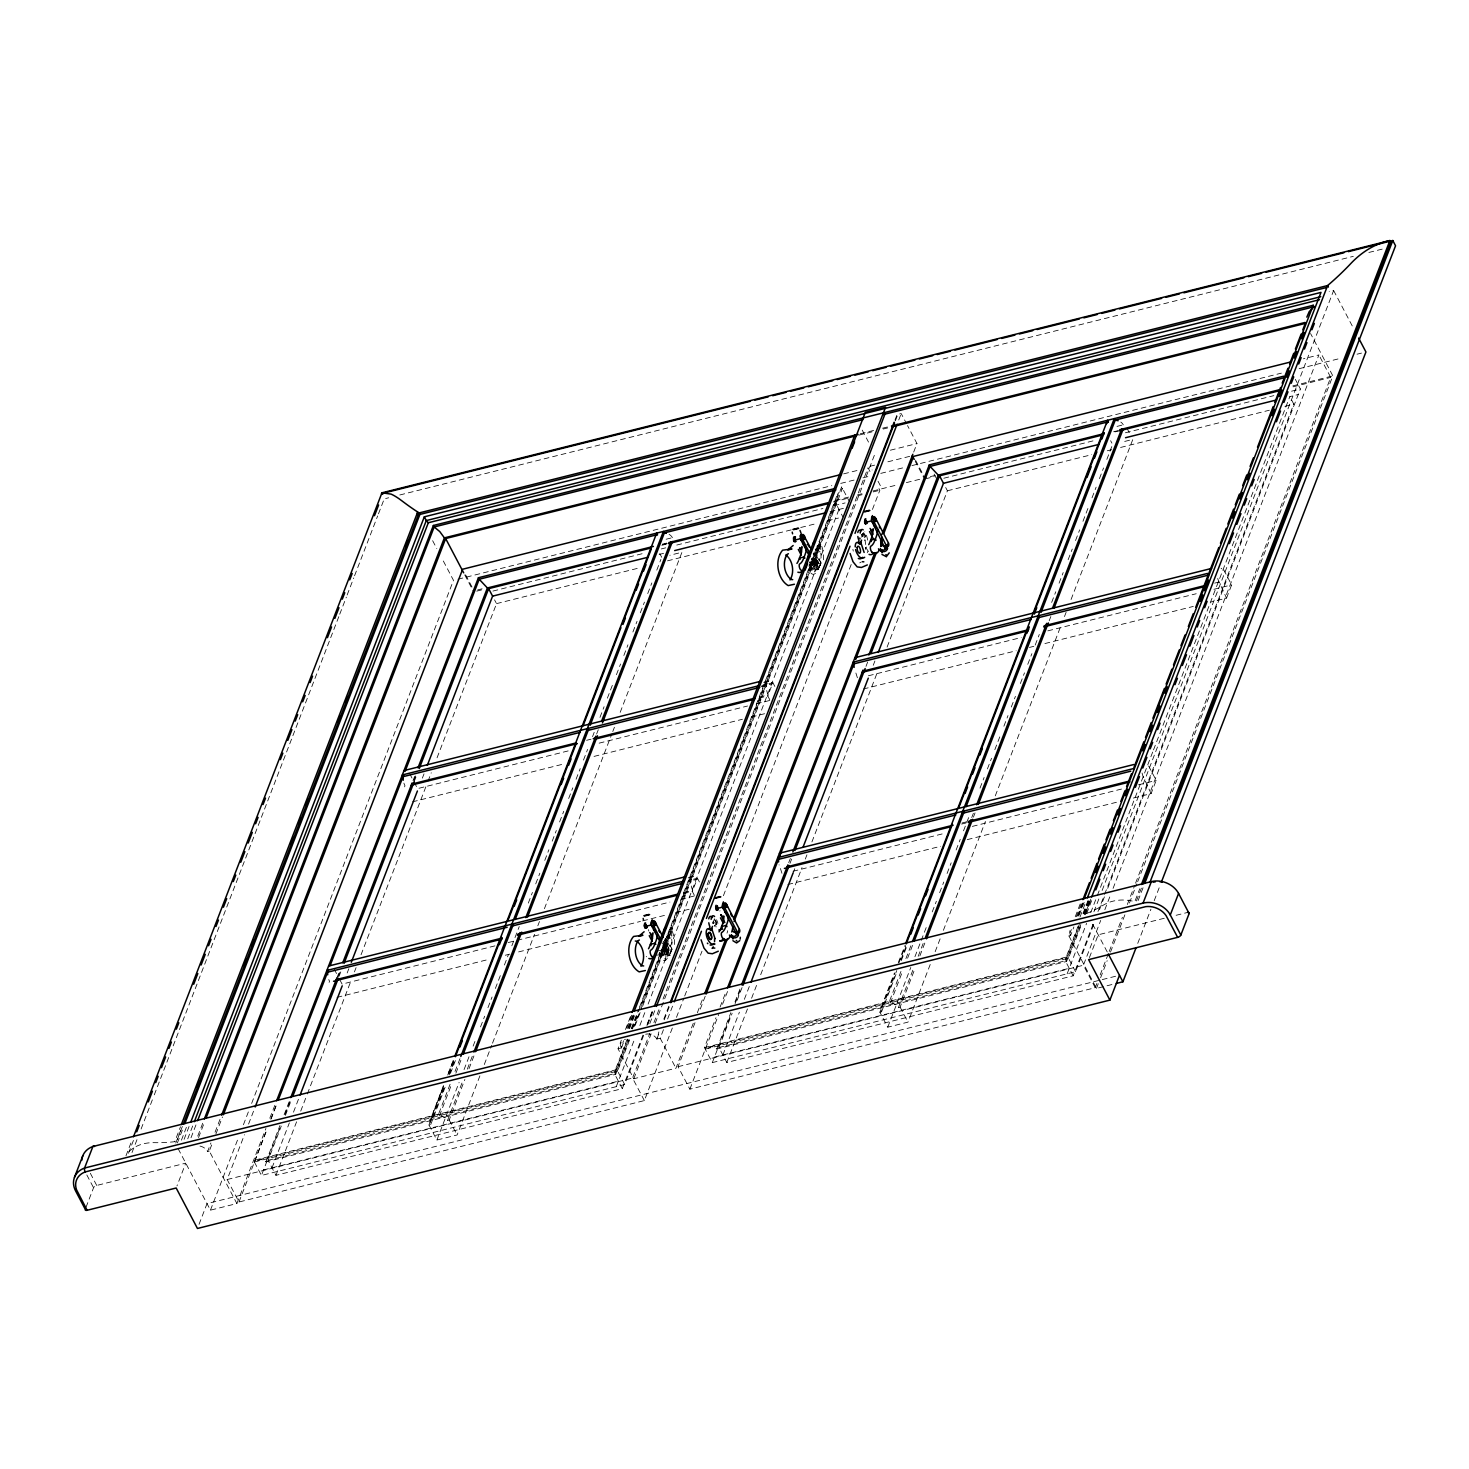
<?xml version="1.0" encoding="UTF-8"?>
<svg xmlns="http://www.w3.org/2000/svg" width="1469" height="1469" viewBox="0 0 1469 1469"><rect width="100%" height="100%" fill="white"/><g stroke="black" fill="none" stroke-linecap="round" stroke-linejoin="round"><path stroke-width="0.75" stroke-dasharray="5 3.75" d="M627.19 1039.134L614.942 1070.883L615.695 1074.335L265.944 1161.85L261.243 1159.408L254.357 1161.961L266.697 1129.936M1078.062 926.296L1065.815 958.045L1066.567 961.479L716.817 1049.013L712.116 1046.571L705.23 1049.123L1068.459 958.21L1081.111 925.433M759.344 697.077L768.214 694.855A7.639 3.158 75.9 0 1 766.432 685.784L765.551 684.04M648.545 929.62L648.765 931.034M867.261 552.785L867.573 551.499M642.614 1006.173L842.435 488.332L837.385 494.41L837.146 500.433L640.668 1009.589M86.01 1207.298L93.557 1187.742A2.865 1.322 -27.7 0 1 96.715 1185.446L185.755 1163.154L176.978 1185.924M125.967 1155.828L131.733 1140.862M128.482 1153.257L133.44 1140.421M132.026 1152.522L137.792 1137.575M141.097 1129.018L153.455 1096.976M154.282 1094.846L338.917 616.374M339.725 614.226L346.335 597.149M347.143 595L353.754 577.923M354.562 575.775L377.643 515.968M378.469 513.838L384.235 498.872L388.679 497.771M128.941 1151.604A38.782 30.427 21.1 0 1 154.08 1142.662A137.223 107.696 21.1 0 0 174.756 1141.688L180.522 1126.723M175.784 1143.029L181.55 1128.082M182.358 1126.484L176.592 1141.45L174.756 1141.688M177.382 1142.955L183.148 1127.99M181.44 1140.164L187.206 1125.217M184.102 1139.338L189.06 1126.503M187.738 1138.824L193.504 1123.84M191.007 1137.759L196.773 1122.812M197.764 1136.07L203.53 1121.122M198.535 1137.575L204.32 1122.628M199.986 1146.059A9.549 7.492 21.1 0 1 207.625 1151.494L210.912 1142.955M215.043 1132.25L220.809 1117.285M178.153 1148.703L210.453 1210.162L236.876 1203.552L209.296 1151.072L211.775 1144.682M215.888 1134.013L222.48 1116.936M199.049 1224.32L207.019 1203.644L1117.248 975.838M210.453 1210.162L238.474 1137.575M243.413 1124.758L248.353 1111.941M251.64 1103.403L453.48 580.328L442.022 558.532M672.343 1028.006L644.358 1100.575L238.988 1202.009L227.162 1179.534L244.46 1134.711M248.573 1124.042L254.339 1109.113M236.876 1203.552L265.926 1128.449M269.819 1118.166L275.805 1102.833M270.829 1119.268L276.594 1104.339M238.988 1202.009L266.991 1129.459M271.104 1118.79L276.87 1103.862M329.111 982.375L329.533 981.274A7.639 3.158 75.9 0 1 328.781 979.566M404.563 786.87L404.985 785.768A7.639 3.158 75.9 0 1 403.902 783.124M265.944 1161.85L279.991 1125.456M284.123 1114.751L289.907 1099.748M337.007 977.693L338.66 973.414M413.028 780.682L414.68 776.403M643.642 1035.388L624.674 1084.544L261.445 1175.457L280.928 1124.979M285.059 1114.273L290.844 1099.271M337.925 977.234L340.404 970.807M413.946 780.241L415.598 775.963M642.963 1035.112L622.305 1088.639L275.933 1175.329L268.056 1160.326L281.277 1126.08M285.408 1115.375L291.193 1100.373M339.119 976.187L340.771 971.909M414.295 781.343L415.947 777.064M272.004 1167.818L289.356 1122.867M293.488 1112.162L299.254 1097.178M347.18 972.974L348.832 968.695M422.374 778.129L424.027 773.851M275.933 1175.329L296.591 1121.802M300.723 1111.097L306.507 1096.094M307.333 1093.964L351.128 980.484M354.433 971.909L356.086 967.63M361.043 954.777L427.13 783.491M427.956 781.343L431.262 772.786M437.046 757.802L496.54 603.63L494.557 599.885M443.344 1085.977L431.813 1115.852L432.694 1117.542A7.639 5.986 21.1 0 0 430.692 1124.611L429.003 1125.034L436.881 1140.036L457.116 1134.968L480.161 1075.198M448.284 1073.16L453.223 1060.361M430.435 1119.874L443.62 1085.738M447.733 1075.051L453.499 1060.122M429.003 1125.034L444.648 1084.489M448.761 1073.802L454.527 1058.874M432.694 1117.542L445.052 1085.536M449.165 1074.849L454.931 1059.92M430.692 1124.611L445.511 1086.197M450.45 1073.38L455.39 1060.581M450.083 1084.287L438.552 1114.163L439.506 1115.852A7.639 5.986 21.1 0 1 447.549 1120.388L449.22 1119.984L464.883 1079.421M455.023 1071.47L459.962 1058.672M439.433 1115.852L451.791 1083.847M455.904 1073.178L461.67 1058.231M436.881 1140.036L459.118 1082.396M464.057 1069.597L468.997 1056.78M473.128 1046.112L475.589 1039.703M480.528 1026.904L484.66 1016.217M487.947 1007.679L492.06 997.01M495.365 988.472L501.131 973.543M504.418 965.004L508.531 954.317M511.836 945.779L519.236 926.572M528.307 903.104L532.421 892.418M535.726 883.879L539.839 873.21M544.779 860.412L548.892 849.725M552.197 841.186L556.31 830.518M559.597 821.979L563.729 811.31M568.668 798.512L572.781 787.825M576.068 779.286L580.2 768.618M583.487 760.079L587.6 749.41M592.558 736.612L594.192 732.333M599.958 717.386L604.071 706.718M607.376 698.179L613.142 683.25M616.429 674.712L620.561 664.025M623.848 655.486L627.961 644.818M632.9 632.019L637.032 621.332M640.319 612.793L644.432 602.125M647.737 593.586L651.85 582.918M656.79 570.119L660.903 559.432M447.549 1120.388L463.194 1079.844M467.307 1069.175L473.073 1054.228M596.616 734.041L598.269 729.781M468.997 1068.753L474.762 1053.806M484.293 1064.529L491.693 1045.322M492.519 1043.174L534.532 934.321M537.819 925.782L539.472 921.522M544.411 908.705L611.949 733.674M612.775 731.544L614.428 727.265M620.193 712.336L681.965 552.234L669.827 555.282M693.276 1023.287L675.942 1068.22L633.8 1078.76L618.045 1048.774L621.332 1040.217M625.463 1029.53L631.248 1014.546M626.675 1028.043L631.633 1015.208M627.575 1028.484L632.515 1015.648M618.045 1048.774L621.405 1047.93L623.499 1040.768M628.438 1027.933L634.222 1012.967M621.405 1047.93L623.884 1041.521M628.842 1028.686L634.608 1013.702M629.577 1028.594L635.361 1013.628M660.977 951.618A11.568 4.793 75.9 0 0 663.749 955.236L664.686 955.842A16.086 6.647 75.9 0 0 667.128 956.099A22.549 9.328 75.9 0 0 669.754 953.932L670.727 952.004L664.594 940.344L665.42 938.195M809.621 564.518A11.568 4.793 75.9 0 0 812.798 568.962L813.734 569.568A16.086 6.647 75.9 0 0 816.176 569.825A22.549 9.328 75.9 0 0 818.802 567.658L819.775 565.73L813.642 554.07L814.487 551.922M631.303 1028.447L638.721 1009.221M639.548 1007.091L837.385 494.41M622.305 1088.639L614.428 1073.637L627.649 1039.391M631.78 1028.686L637.564 1013.683M638.391 1011.553L835.035 501.957L842.912 516.941M624.674 1084.544L616.796 1069.561L628.328 1039.666M632.441 1028.998L638.207 1014.069M641.494 1005.53L841.645 486.827L849.523 501.829M663.088 941.574A7.547 3.122 75.9 0 1 663.768 942.492L666.302 941.868L667.954 937.553A7.547 3.122 75.9 0 1 667.036 934.761M615.695 1074.335L629.118 1039.538M634.057 1026.702L639.841 1011.737M254.357 1161.961L617.586 1071.066L630.219 1038.271M635.177 1025.435L641.788 1008.322M654.182 955.272L669.901 954.152L666.192 947.083L667.844 942.786L662.042 944.236M809.603 568.613L818.949 567.879L815.24 560.809L816.893 556.512L813.018 557.486M616.245 1086.656L634.902 1038.308M639.86 1025.472L644.818 1012.618M648.123 1004.061L838.964 509.449M694.304 895.209L692.34 891.463L697.444 878.223L688.594 880.445M769.756 699.703L767.791 695.957L772.896 682.718L761.823 685.49M669.901 954.152L671.553 949.855L667.844 942.786M818.949 567.879L820.602 563.582L816.893 556.512M647.094 1024.407L652.879 1009.405M646.966 1025.564L652.75 1010.599M647.774 1024.683L653.54 1009.717M649.794 1023.544L654.752 1010.709M644.358 1100.575L632.533 1078.081L649.831 1033.276M653.944 1022.589L659.71 1007.661M662.996 999.122L868.032 467.766L869.997 471.512M633.8 1078.76L651.134 1033.845M655.211 1023.269L874.826 454.105M663.474 1029.677L660.169 1038.234L656.808 1039.079L658.883 1031.917M663.841 1019.082L668.799 1006.247M894.97 420.079L897.449 413.67M656.808 1039.079L659.287 1032.67M664.227 1019.835L669.185 1006.999M895.374 420.832L897.834 414.423L901.213 413.579L906.465 423.568M667.605 1018.99L673.39 1004.006M898.734 419.987L901.213 413.579M676.474 1017.338L683.875 998.13M684.701 996L701.998 951.196M712.704 923.45L715.164 917.042M723.409 895.704L852.681 560.681M861.734 537.195L864.213 530.805M872.439 509.449L879.858 490.26L877.893 486.496M697.353 1012.729L703.174 997.616M913.663 452.121L916.968 443.565L907.511 425.569M1096.884 983.459L1095.231 987.719L689.861 1089.172L678.054 1066.696L695.333 1021.873M700.272 1009.074L705.212 996.276M1093.689 924.68L1075.547 971.707L712.318 1062.62L704.441 1047.617L715.972 1017.742M720.085 1007.073L725.851 992.126M689.861 1089.172L718.69 1014.491M722.528 1004.3L727.743 991.006M716.817 1049.013L730.864 1012.618M734.996 1001.913L740.78 986.911M788.706 862.707L790.359 858.429M712.318 1062.62L730.974 1014.271M735.106 1003.566L740.89 988.582M1093.009 924.405L1073.178 975.802L726.806 1062.473L718.929 1047.489L732.15 1013.224M737.107 1000.389L742.065 987.535M789.991 863.35L791.644 859.071M865.994 666.375L867.646 662.078M722.877 1054.981L739.403 1012.159M744.361 999.324L749.319 986.47M793.095 872.99L794.747 868.712M873.247 665.292L874.9 661.013M726.806 1062.473L747.464 1008.946M751.595 998.241L757.38 983.257M760.685 974.7L802.001 867.628M805.306 859.071L806.958 854.793M811.916 841.939L877.177 672.784M887.092 647.094L947.413 490.793L945.43 487.047M881.308 1007.036L894.492 972.882M898.33 962.452L905.198 945.136M930.226 964.49L907.989 1022.13L887.753 1027.18L879.876 1012.196L894.694 973.782M898.826 963.095L905.418 946.018M879.876 1012.196L881.565 1011.774A7.639 5.986 21.1 0 1 883.512 1004.741L896.751 970.55M900.864 959.881L906.63 944.934M881.565 1011.774L897.21 971.211M901.323 960.542L907.089 945.595M900.956 971.45L889.424 1001.325L890.306 1003.015A7.639 5.986 21.1 0 1 898.422 1007.55L900.111 1007.128L914.93 968.714M905.896 958.633L911.661 943.686M890.379 1003.015L902.664 971.009M907.603 958.192L913.369 943.245M887.753 1027.18L910.817 967.428M914.93 956.741L927.288 924.736M932.227 911.918L936.359 901.25M939.646 892.711L943.759 882.043M947.064 873.504L951.178 862.836M956.117 850.018L960.23 839.35M963.535 830.811L965.996 824.403M966.822 822.273L969.301 815.864M980.007 788.118L984.12 777.45M987.425 768.911L991.538 758.243M994.825 749.704L1000.591 734.757M1003.896 726.219L1008.009 715.55M1011.296 707.011L1015.428 696.343M1020.367 683.526L1024.481 672.857M1027.767 664.319L1031.899 653.65M1035.186 645.111L1039.299 634.443M1051.657 602.419L1055.77 591.75M1059.076 583.211L1063.189 572.543M1068.128 559.726L1072.26 549.057M1075.547 540.519L1079.66 529.85M1082.965 521.311L1088.731 506.364M1092.018 497.826L1096.131 487.157M1099.436 478.619L1103.55 467.95M1106.836 459.411L1112.602 444.464L1110.637 440.718M898.422 1007.55L914.067 967.006M918.18 956.319L923.946 941.39M971.725 817.59L973.378 813.312M919.869 955.897L925.635 940.968M973.414 817.168L975.049 812.89M1049.178 620.781L1050.831 616.521M935.165 951.692L940.105 938.875M943.392 930.336L985.405 821.483M995.284 795.867L1061.187 625.096M1064.474 616.558L1066.127 612.298M1071.066 599.499L1132.838 439.396L1122.72 441.93M1075.235 916.785L1081 901.837M1111.904 984.542L1096.48 988.398L1068.918 935.937L1071.378 929.546M1076.318 916.729L1082.084 901.801M1077.603 915.885L1083.369 900.938M1068.918 935.937L1070.607 935.514L1073.894 926.976M1078.026 916.27L1083.791 901.305M1079.201 915.242L1084.14 902.425M1079.972 917.06L1085.756 902.095M1083.002 913.479L1087.96 900.662M1073.178 975.802L1065.3 960.799L1079.348 924.405M1083.479 913.7L1088.437 900.846M1075.547 971.707L1067.669 956.723L1080.027 924.699M1084.14 914.03L1089.906 899.083M1084.416 914.397L1090.127 899.23M1066.567 961.479L1080.817 924.57M1084.948 913.865L1090.714 898.899M1090.861 899.12L1085.077 914.085A137.223 107.696 21.1 0 0 1103.494 905.051A38.782 30.427 21.1 0 1 1134.803 901.635L1139.76 888.8M1085.224 914.728L1091.008 899.762M1086.693 913.443L1091.651 900.626M1067.118 973.818L1086.601 923.34M1090.733 912.635L1096.517 897.632M1097.343 895.502L1152.688 752.036M1153.514 749.906L1289.837 396.612L1298.265 394.5M1217.728 578.419A7.639 3.158 75.9 0 0 1219.086 582.018L1226.542 598.103L1211.025 601.978M1093.909 911.79L1098.849 898.991M1102.136 890.453L1333.632 290.513L1329.188 291.633M1097.967 911.551L1103.752 896.567M1104.578 894.437L1293.785 404.104L1289.837 396.612M1099.473 909.715L1104.413 896.88M1107.718 888.341L1300.396 388.991L1295.327 379.351M1095.231 987.719L1083.406 965.243L1100.703 920.42M1104.817 909.752L1109.756 896.953M1113.061 888.414L1318.905 354.929L1303.407 358.803M1133.37 798.053L1151.09 793.609L1156.213 780.37L1148.317 765.386L1147.895 766.487A7.639 3.158 75.9 0 0 1147.473 765.735M1226.542 598.103L1231.646 584.864L1223.769 569.88L1223.346 570.982A7.639 3.158 75.9 0 0 1221.07 568.246M1089.429 957.568L1098.206 934.798L1164.99 918.088M1100.171 974.92L1108.397 953.583M1109.224 951.453L1122.408 917.299M1127.347 904.5L1134.747 885.293M1135.574 883.163L1330.73 377.404L1318.905 354.929M1096.48 988.398L1099.785 979.878M1100.612 977.73L1107.185 960.671M1110.491 952.132L1125.309 913.718M1129.422 903.031L1136.841 883.824M1137.667 881.694L1332.842 375.88L1310.568 333.518M1136.418 900.993L1142.203 886.027M1138.108 900.589L1143.047 887.772M1137.741 943.373L1150.925 909.201M1154.212 900.662L1159.977 885.715M808.868 566.116L810.833 562.958A2.846 2.24 21.7 0 0 815.699 561.727L813.514 557.32A3.617 1.506 75.9 0 1 815.938 561.709A3.617 1.506 75.9 0 1 814.028 563.821A3.617 1.506 75.9 0 1 812.779 558.018M809.86 567.236A2.846 2.24 21.7 0 0 814.175 565.547L815.442 561.029M814.046 566.722L815.57 562.902M809.86 568.98A4.774 3.764 21.7 0 0 814.873 568.65A4.774 3.764 21.7 0 0 815.662 564.518L817.186 560.699L813.202 553.06M815.809 567.493L817.333 563.674M660.279 953.032A2.846 2.24 21.7 0 0 665.126 951.82L666.393 947.303L663.492 941.739M664.998 952.995L666.522 949.176M658.828 953.84A4.774 3.764 21.7 0 0 664.888 955.456A4.774 3.764 21.7 0 0 666.614 950.792L668.12 946.972L665.145 941.243M666.761 953.767L668.285 949.966M614.942 1070.883L617.586 1071.066M1065.815 958.045L1068.459 958.21M859.732 562.866L861.146 562.131M883.512 1004.741L882.685 1003.015M399.807 494.98L1353.316 256.34M1368.869 252.448L1382.219 249.124M860.32 433.777L873.669 430.435M882.557 428.213L889.222 426.543M858.796 435.155L872.127 431.831M883.236 429.04L887.68 427.938M890.361 450.212L916.968 443.565M874.588 465.14L870.144 466.242L872.109 469.988M887.882 461.799L912.286 455.702M843.665 473.863L856.96 470.539M457.942 579.227L831.821 485.651M840.727 483.411L854.077 480.069M862.982 477.847L869.648 476.176M880.776 473.385L903.031 467.821M911.937 465.6L1281.372 373.144M1299.165 368.682L1341.454 358.105M1357.044 354.194L1361.488 353.093M666.136 539.233L674.087 537.25M1117.009 426.396L1124.96 424.412M477.664 589.914L482.107 588.794M835.31 500.396L848.641 497.073M857.529 494.851L861.972 493.731M873.082 490.958L897.486 484.843M906.355 482.622L919.667 479.298M935.202 475.405L924.111 478.178L915.242 461.321M1292.849 385.888L1332.842 375.88M662.262 544.191L666.687 543.089M476.709 591.144L483.356 589.491M662.776 544.577L667.201 543.475M833.345 501.902L846.621 498.56M857.694 495.787L862.138 494.686M873.21 491.913L879.858 490.26M925.36 478.857L934.229 476.654M1113.649 431.739L1118.074 430.637M1293.069 386.843L1330.73 377.404M661.84 545.293L666.283 544.191M1114.934 431.904L1119.378 430.803M492.941 591.071L643.551 553.372M661.27 548.947L665.696 547.827M676.768 545.054L822.952 508.476M834.025 505.703L845.097 502.931M943.814 478.233L1094.423 440.535M1125.419 432.767L1273.825 395.638M1291.545 391.195L1300.396 388.991M659.122 554.456L663.566 553.354M830.077 511.671L847.393 507.338M496.54 603.63L638.629 568.081M667.495 560.846L791.846 529.721M800.715 527.5L816.268 523.625M827.359 520.834L838.468 518.061M947.413 490.793L1091.724 454.674M1107.277 450.781L1111.721 449.679M1120.59 447.457L1269.363 410.218M1284.898 406.325L1293.785 404.104M863.295 533.339L862.872 533.449A3.617 1.506 75.9 0 1 865.076 536.112A3.617 1.506 75.9 0 1 865.002 540.261M817.131 552.362L820.088 551.628M813.642 554.07L816.176 553.446L822.309 565.088L819.775 565.73L820.492 563.288A22.549 9.328 75.9 0 0 821.042 557.192A16.086 6.647 75.9 0 0 820.565 551.885L820.143 549.902A11.568 4.793 75.9 0 0 818.527 545.219M809.437 562.26L815.24 560.809M812.357 565.088L815.166 564.39M820.602 563.582L809.144 564.427M868.546 551.573L864.892 546.431M816.176 569.825L818.71 569.201A16.086 6.647 75.9 0 1 816.268 568.944L815.313 568.338A11.568 4.793 75.9 0 1 811.751 563.031L811.531 562.498A6.923 2.865 75.9 0 1 811.274 561.635M764.449 681.947L768.893 680.826M763.715 682.442L768.14 681.322A7.639 3.158 75.9 0 1 772.474 683.819L761.401 686.592M762.007 686.849L766.432 685.748M586.59 740.303L591.015 739.201M1214.661 583.12L1219.086 582.018M758.922 698.179L767.791 695.957M568.154 750.916L417.545 788.614L414.589 782.995M599.15 743.149L747.556 706.02M756.406 703.798L769.701 700.474M868.418 675.777L1021.23 637.528M1047.819 630.862L1196.207 593.733M1213.927 589.289L1231.646 584.864M412.44 801.854L563.031 764.155M594.045 756.406L742.433 719.259M751.302 717.037L764.578 713.714M863.313 689.016L1016.126 650.767M1029.42 647.443L1033.845 646.323M1044.918 643.551L1193.305 606.422M689.016 877.452L693.441 876.35M688.263 877.948L692.707 876.846A7.639 3.158 75.9 0 1 697.022 879.325L688.171 881.547M683.911 892.583L692.762 890.361A7.639 3.158 75.9 0 1 690.981 881.308L690.099 879.564M962.03 822.971L966.455 821.869M683.489 893.685L692.34 891.463M961.607 824.072L966.033 822.971M494.924 945.871L342.093 984.12L339.155 978.501M508.219 942.547L514.848 940.894M517.07 940.325L669.901 902.076M680.973 899.322L694.249 895.98M792.985 871.282L943.575 833.584M972.368 826.386L1122.977 788.688M1138.493 784.813L1156.213 780.37M336.989 997.359L487.598 959.679M505.318 955.236L509.743 954.134M518.612 951.912L640.411 921.43M642.632 920.879L666.999 914.765M675.85 912.561L689.145 909.238M787.861 884.522L940.693 846.273M967.263 839.625L1117.872 801.927M668.083 938.636L671.039 937.901M664.594 940.344L667.128 939.719L673.261 951.361L670.727 952.004L671.443 949.562A22.549 9.328 75.9 0 0 671.994 943.484A16.086 6.647 75.9 0 0 671.517 938.158L671.094 936.175A11.568 4.793 75.9 0 0 668.193 929.161M662.317 948.056L666.192 947.083M663.309 951.361L666.118 950.663M671.553 949.855L655.853 950.957M667.128 956.099L669.662 955.474A22.549 9.328 75.9 0 0 670.378 955.162M207.625 1151.494L209.296 1151.072M1176.118 915.297L1187.246 912.524M616.796 1069.561L253.568 1160.455L261.445 1175.457M704.441 1047.617L1067.669 956.723M259.003 1159.72L615.474 1070.497M709.876 1046.883L1066.347 957.659M268.056 1160.326L614.428 1073.637M718.929 1047.489L1065.3 960.799M263.575 1169.93L618.376 1081.147M714.448 1057.092L1069.248 968.291M227.162 1179.534L632.533 1078.081M678.054 1066.696L1083.406 965.243M662.868 942.988C673.922 946.734 666.467 971.395 659.306 955.052M813.514 557.614C822.75 563.27 814.671 584.148 808.354 568.778M812.357 559.248L813.293 560.24M811.255 559.083C819.335 571.221 812.302 580.714 809.896 562.113M663.309 945.522L664.227 946.513M663.143 946.422C668.891 957.421 664.355 966.125 660.977 950.259M1333.632 290.513L1353.426 328.175M1126.925 428.158L1129.881 433.777M1151.09 793.609L1143.635 777.523A7.639 3.158 75.9 0 1 1142.074 772.969M934.137 474.101L937.167 479.886M915.518 460.128L924.387 476.984M862.23 430.123L868.528 442.114M878.021 481.226L881.969 488.718M1092.697 924.295L1107.791 953.014M857.4 677.778L855.858 672.912A7.639 3.158 75.9 0 1 854.774 670.286M772.896 682.718L774.861 686.464M767.259 679.633L768.14 681.322M900.111 1007.128L907.989 1022.13M659.765 553.556L661.729 557.302M781.949 873.284L780.406 868.436A7.639 3.158 75.9 0 1 779.066 864.837M697.444 878.223L699.428 881.969M691.807 875.138L692.707 876.846M465.618 574.838L473.495 589.822M464.737 574.875L473.22 591.015M432.639 540.684L436.807 548.616M660.169 1038.234L675.942 1068.22M409.667 773.612L413.597 781.122M449.22 1119.984L457.116 1134.968M334.216 969.136L338.164 976.628M90.344 1173.29L96.715 1185.446M86.818 1174.925L93.557 1187.742M812.688 558.789L815.662 564.518M814.138 564.004L814.928 565.528M811.861 560.864L813.918 564.849M662.629 943.135L666.614 950.792M665.09 950.278L665.879 951.802M662.813 947.138L664.869 951.122M809.97 567.989L810.723 569.623M809.346 568.65L810.245 570.743L809.29 568.668M660.977 954.262L661.674 955.897M660.921 954.262L661.619 955.897M661.197 957.017L659.563 952.646M666.393 947.303L666.651 948.001A2.846 2.24 21.7 0 1 661.784 949.231M659.618 952.628L660.297 954.923M864.892 539.545L865.131 540.739A16.086 6.647 75.9 0 1 865.608 546.046A22.549 9.328 75.9 0 1 865.48 549.259M867.646 540.096L867.243 538.113A11.568 4.793 75.9 0 0 864.782 531.833M716.082 927.012L715.66 925.029A11.568 4.793 75.9 0 0 714.411 921.228M1070.607 935.514A9.549 7.492 21.1 0 1 1070.277 929.602M645.681 1034.231A8.557 6.702 21.1 0 1 653.54 1035.59L654.384 1036.178A8.557 6.702 21.1 0 1 656.404 1038.326M621.02 1047.195A8.557 6.702 21.1 0 1 620.579 1044.643L620.671 1043.798A8.557 6.702 21.1 0 1 622.287 1040.952M624.545 1039.575A8.557 6.702 21.1 0 1 625.445 1039.299M664.998 947.872A7.216 2.993 75.9 0 1 666.577 953.142M720.085 910.78A3.342 1.377 75.9 0 1 719.755 911M668.12 946.972A4.774 3.764 21.7 0 1 666.889 951.398A4.774 3.764 21.7 0 1 661.252 950.829M814.101 561.599A7.216 2.993 75.9 0 1 815.681 566.85M865.627 548.892A3.397 1.396 75.9 0 1 865.847 547.551A30.316 12.542 75.9 0 0 866.637 547.037M853.305 551.114A6.923 2.865 75.9 0 1 852.901 549.333M862.542 536.332A3.617 1.506 75.9 0 1 862.523 534.643M862.946 533.559A3.617 1.506 75.9 0 1 865.627 536.46A3.617 1.506 75.9 0 1 864.672 540.353M862.119 536.424A3.617 1.506 75.9 0 1 862.266 534.11M863.093 534.073A11.568 4.793 75.9 0 1 864.451 537.764M861.183 534.349A3.617 1.506 75.9 0 1 862.395 536.295M668.432 932.925A3.617 1.506 75.9 0 1 669.001 938.122A3.617 1.506 75.9 0 1 666.449 936.304M674.491 944.494A22.549 9.328 75.9 0 0 674.528 942.841A16.086 6.647 75.9 0 0 674.032 937.534L673.628 935.551A11.568 4.793 75.9 0 0 670.727 928.537L670.452 928.133A6.923 2.865 75.9 0 0 670.029 927.673M646.525 956.815A3.397 1.396 75.9 0 1 646.25 956.374M662.813 945.081A3.617 1.506 75.9 0 1 663.915 950.7A3.617 1.506 75.9 0 1 661.252 949.139M664.906 940.289A7.547 3.122 75.9 0 1 666.302 941.868M662.703 949.305A11.568 4.793 75.9 0 0 666.265 954.611L667.22 955.217A16.086 6.647 75.9 0 0 669.662 955.474M668.358 933.843A3.617 1.506 75.9 0 1 668.579 938.214A3.617 1.506 75.9 0 1 666.375 937.222M716.56 919.723A11.568 4.793 75.9 0 1 717.919 923.413M714.65 919.998A3.617 1.506 75.9 0 1 716.395 925.066A3.617 1.506 75.9 0 1 714.32 926.003M713.255 923.634A3.617 1.506 75.9 0 1 712.998 921.816A3.617 1.506 75.9 0 1 713.622 923.468M715.072 919.888A3.617 1.506 75.9 0 1 716.78 925.341A3.617 1.506 75.9 0 1 714.32 925.231M713.677 923.524A3.617 1.506 75.9 0 1 713.42 921.706M727.688 930.703A18.399 7.62 75.9 0 1 727.008 933.146M819.151 544.87A3.617 1.506 75.9 0 1 820.877 550.067A3.617 1.506 75.9 0 1 818.655 550.673A3.617 1.506 75.9 0 1 817.7 545.256M817.058 545.991A3.617 1.506 75.9 0 1 818.049 551.848A3.617 1.506 75.9 0 1 815.222 549.131M813.257 553.611A7.547 3.122 75.9 0 1 815.35 555.594L817.003 551.279A7.547 3.122 75.9 0 1 816.085 548.488M811.421 558.33A3.617 1.506 75.9 0 1 812.963 564.427A3.617 1.506 75.9 0 1 810.025 561.966M823.448 559.781A22.549 9.328 75.9 0 0 823.576 556.567A16.086 6.647 75.9 0 0 823.099 551.261L822.677 549.277A11.568 4.793 75.9 0 0 819.775 542.263L819.5 541.859A6.923 2.865 75.9 0 0 819.078 541.4M817.058 546.762A3.617 1.506 75.9 0 1 817.737 551.701A3.617 1.506 75.9 0 1 815.442 550.948M817.186 560.699A4.774 3.764 21.7 0 1 815.46 565.363A4.774 3.764 21.7 0 1 809.401 563.747M1120.792 422.062A7.639 5.986 21.1 0 1 1123.271 424.835M669.093 534.367A7.639 5.986 21.1 0 1 672.398 537.672M668.487 932.172A3.617 1.506 75.9 0 0 670.635 937.883A3.617 1.506 75.9 0 0 671.315 933.09A3.617 1.506 75.9 0 0 668.487 932.172M663.566 944.934A3.617 1.506 75.9 0 0 665.714 950.645A3.617 1.506 75.9 0 0 666.393 945.852A3.617 1.506 75.9 0 0 663.566 944.934"/><path stroke-width="1.5" d="M714.558 941.684L714.613 938.452M882.74 539.766L880.464 540.849M652.163 919.686L651.263 923.817M655.339 924.772C654.072 928.702 652.548 919.153 655.064 923.358M717.423 905.822L717.441 907.273M724.033 909.476A3.342 1.377 75.9 0 1 722.491 906.006L723.391 901.856M723.556 907.695L723.519 904.647M795.427 539.674A3.342 1.377 75.9 0 1 795.262 538.811L795.372 536.681M871.539 519.732L872.439 515.582M875.634 520.669C874.349 524.598 872.843 515.05 875.359 519.255M740.192 939.132L740.339 937.259M778.588 861.954A7.639 3.158 75.9 0 1 778.625 859.365L777.744 857.621L1134.343 768.379M854.132 667.385A7.639 3.158 75.9 0 1 854.077 663.859L853.195 662.115L1207.555 573.424M801.854 541.033A3.342 1.377 75.9 0 1 800.256 536.699L801.211 533.412M795.096 541.235L793.609 540.721L793.976 538.223M802.717 536.24L803.965 539.6L804.112 537.085L802.717 536.24L804.553 536.093L805.122 539.031L803.91 538.627L803.874 535.671L811.219 549.222M889.241 552.858L886.358 556.622M882.428 550.012A2.846 2.24 21.7 0 0 885.293 548.892L872.292 522.248L873.982 521.826L886.89 546.688A4.774 3.764 21.7 0 1 882.263 551.536M328.083 970.862L327.752 972.203A7.639 3.158 75.9 0 0 327.697 974.792M1306.822 317.12L1309.246 311.593L1314.002 306.764L1313.213 305.277L433.373 525.48L204.356 1118.992M74.478 1177.33L82.797 1155.809M133.477 1136.786L381.958 492.813L391.103 494.117A77.178 20.235 54.2 0 1 398.925 498.67L401.772 500.745A264.512 69.374 54.2 0 0 417.71 512.02L419.895 514.425L184.8 1123.712M136.727 1131.864L139.206 1125.438M148.296 1101.915L152.427 1091.21M155.714 1082.653L158.193 1076.244M161.498 1067.688L165.63 1056.982M168.935 1048.425L171.414 1042.017M176.353 1029.163L178.832 1022.755M193.706 984.248L197.819 973.543M201.124 964.986L205.256 954.299M208.561 945.742L211.04 939.315M215.98 926.48L218.459 920.053M223.417 907.218L226.722 898.661M233.314 881.547L235.793 875.138M240.751 862.303L244.882 851.598M248.188 843.041L252.319 832.354M255.606 823.778L258.085 817.37M263.043 804.535L265.522 798.108M280.377 759.602L282.856 753.193M287.814 740.358L291.927 729.652M295.232 721.095L297.711 714.668M302.669 701.833L305.148 695.425M310.106 682.589L312.566 676.162M327.44 637.656L331.553 626.969M334.859 618.394L338.99 607.707M342.295 599.15L344.774 592.723M349.714 579.888L352.193 573.479M374.485 515.711L378.616 505.005M181.348 1124.575L417.71 512.02M197.213 1087.482L199.692 1081.074M244.221 965.702L246.682 959.294M251.64 946.458L254.1 940.05M291.211 843.904L293.671 837.495M298.629 824.678L301.108 818.27M306.048 805.453L308.527 799.044M338.201 722.124L340.679 715.715M345.619 702.88L348.098 696.471M405.811 546.909L408.272 540.5M183.184 1124.354L419.124 512.938L1327.609 285.555A265.044 224.665 -61.6 0 0 1351.186 263.153C1361.616 252.209 1374.966 243.634 1389.894 240.567L1390.684 242.054L1143.029 883.879M190.713 1122.224L424.321 516.813L1320.998 292.404L1087.391 897.816M194.33 1121.71L426.285 520.577L424.321 516.813M197.599 1120.682L428.324 522.744L1319.456 299.713M205.954 1118.35L434.163 526.967L433.373 525.48M221.635 1115.155L444.391 537.874L439.764 531.576L434.163 526.967L862.964 419.657M223.306 1114.787L445.658 538.554L856.574 435.705M255.165 1106.983L462.662 569.219L841.462 474.414M276.631 1100.703L478.417 577.739L834.998 488.498M278.229 1100.061L328.487 969.852M330.121 965.592L403.534 775.357L403.204 776.697A7.639 3.158 75.9 0 0 403.259 780.223M405.077 771.354L479.206 579.245L478.417 577.739M290.733 1097.618L337.007 977.693M342.791 962.709L412.201 782.83M417.986 767.846L487.396 587.967L479.206 579.245L656.386 534.9M292.845 1096.094L338.292 978.336M344.077 963.352L414.295 781.343M419.253 768.507L488.644 588.647L650.73 548.084M300.08 1095.029L342.222 985.828M351.311 962.268L417.416 790.983M427.332 765.294L492.592 596.139L488.644 588.647M454.876 1056.082L656.661 533.137L657.543 534.826A7.639 5.986 21.1 0 0 656.79 535.304M455.353 1056.725L501.48 937.204M508.072 920.127L576.436 742.965M583.028 725.888L620.91 627.704M622.562 623.425L651.391 548.727M459.87 1047.103L462.349 1040.713M499.405 944.659L501.884 938.25M514.242 906.226L516.702 899.836M561.176 784.556L563.655 778.166M568.595 765.349L571.074 758.94M622.948 624.472L625.427 618.063M636.132 590.318L638.611 583.928M643.551 571.11L646.011 564.702M460.789 1056.542L663.4 531.447L664.282 533.137L590.171 725.245M463.323 1053.952L513.562 923.762M515.215 919.484L588.518 729.505M473.899 1052.098L520.026 932.558M525.792 917.611L595.79 736.189M601.556 721.242L670.745 541.951M475.589 1051.675L521.715 932.136M527.481 917.189L597.479 735.767M602.419 722.95L672.435 541.528M632.074 1012.416L854.94 434.824M634.167 1011.37L865.296 412.385L885.532 407.317L654.403 1006.32M805.104 570.137L807.564 563.71M852.149 448.192L854.627 441.783M656.404 1006.43L885.054 413.854M670.452 1001.968L894.144 422.227M670.837 1002.721L894.548 422.98M674.216 1001.876L701.447 931.273M706.405 918.437L850.037 546.211M854.995 533.376L897.082 424.266M712.52 926.406L710.867 930.703A7.547 3.122 75.9 0 0 706.185 932.117L706.185 933.219A6.923 2.865 75.9 0 0 707.048 937.626L707.268 938.158A11.568 4.793 75.9 0 0 710.831 943.447L711.786 944.053A16.086 6.647 75.9 0 0 714.228 944.31A22.549 9.328 75.9 0 0 714.944 943.998M861.568 540.133L859.916 544.43A7.547 3.122 75.9 0 0 855.233 545.844L855.233 546.945M704.753 993.521L725.466 939.866M733.582 918.823L874.863 552.656M881.822 534.661L912.837 454.252M706.038 994.127L727.449 938.654M734.041 921.577L876.497 552.399M883.897 533.192L913.553 456.382L1290.113 362.127M727.504 987.847L929.289 464.902L1283.667 376.211M729.101 987.223L854.297 662.776M855.95 658.498L930.079 466.407L929.289 464.902M741.606 984.781L787.88 864.855M792.838 852.002L863.074 669.993M868.858 655.009L938.269 475.13L930.079 466.407L1107.259 422.062M742.892 985.405L789.165 865.498M794.949 850.496L865.168 668.505M870.952 653.521L939.536 475.809L1101.621 435.246M750.971 982.192L793.095 872.99M803.01 847.301L868.289 678.145M878.205 652.456L943.465 483.301L939.536 475.809M905.749 943.245L1107.534 420.299L1108.416 421.989M906.226 943.888L952.353 824.366M958.945 807.289L1027.308 630.109M1033.901 613.05L1102.264 435.871M910.743 934.266L913.222 927.857M918.162 915.058L920.641 908.65M925.58 895.851L928.041 889.443M965.115 793.389L967.575 786.98M972.515 774.181L974.994 767.773M979.933 754.974L982.412 748.566M1026.886 633.304L1029.347 626.896M1034.305 614.097L1036.765 607.689M1087.005 477.48L1091.118 466.811M1094.423 458.273L1096.884 451.864M1101.842 439.066L1104.302 432.657M912.488 941.556L1114.273 418.61L1115.173 420.299L1041.044 612.408M914.195 941.115L964.435 810.906M966.088 806.646L1039.391 616.668M925.599 937.112L970.899 819.72M976.665 804.773L1046.681 623.352M1052.447 608.405L1121.618 429.095M926.462 938.838L972.588 819.298M978.354 804.351L1048.352 622.929M1054.118 607.982L1123.308 428.673M1082.91 899.652L1089.502 882.594M1091.155 878.315L1096.921 863.386M1098.555 859.108L1104.321 844.161M1105.973 839.901L1110.087 829.232M1113.392 820.694L1117.505 810.025M1120.792 801.486L1124.905 790.818M1126.558 786.539L1131.497 773.741M1133.976 767.332L1143.855 741.735M1145.508 737.456L1151.274 722.528M1152.908 718.249L1164.44 688.373M1166.092 684.095L1171.858 669.166M1173.492 664.888L1179.258 649.959M1180.911 645.681L1185.024 635.012M1188.329 626.473L1193.269 613.675M1195.729 607.266L1218.793 547.515M1220.445 543.236L1226.211 528.307M1227.845 524.029L1233.611 509.1M1235.264 504.822L1239.377 494.153M1242.682 485.615L1246.795 474.946M1250.082 466.407L1253.388 457.869M1257.501 447.2L1273.146 406.656M1274.798 402.377L1280.564 387.449M1282.198 383.17L1287.964 368.242M1289.617 363.963L1293.73 353.294M1295.383 349.034L1301.148 334.087M1302.801 329.827L1305.262 323.419L892.124 426.818M1084.177 898.789L1313.213 305.277M1095.69 872.549L1098.151 866.141M1103.09 853.324L1105.569 846.915M1110.509 834.117L1112.988 827.708M1117.927 814.891L1120.388 808.483M1125.346 795.684L1127.806 789.275M1142.643 750.843L1145.104 744.434M1150.062 731.635L1152.522 725.227M1157.462 712.41L1159.941 706.02M1164.88 693.203L1167.359 686.794M1200.302 601.39L1202.78 595M1204.433 590.722L1208.546 580.053M1232.436 518.135L1234.915 511.726M1239.854 498.927L1242.315 492.519M1247.273 479.702L1249.733 473.293M1271.989 415.654L1274.449 409.245M1279.389 396.446L1281.868 390.038M1286.807 377.221L1289.286 370.812M1294.226 358.014L1296.686 351.605M1301.644 338.788L1304.105 332.398M1091.687 896.99L1327.609 285.555L1328.398 287.061M1095.764 889.939L1099.895 879.233M1103.201 870.695L1105.661 864.268M1110.619 851.451L1113.098 845.042M1118.038 832.207L1120.516 825.798M1135.372 787.311L1139.485 776.624M1142.79 768.067L1146.922 757.38M1150.209 748.841L1152.688 742.414M1157.645 729.597L1160.106 723.17M1174.961 684.701L1177.44 678.292M1182.38 665.457L1186.511 654.77M1189.817 646.213L1193.93 635.526M1197.235 626.969L1199.714 620.561M1204.653 607.744L1207.132 601.317M1229.406 543.603L1233.538 532.916M1236.825 524.36L1240.956 513.673M1244.261 505.116L1246.722 498.707M1251.68 485.872L1254.159 479.463M1276.432 421.75L1280.546 411.063M1283.851 402.506L1287.982 391.819M1291.269 383.262L1293.748 376.854M1298.706 364.018L1301.167 357.61M1304.472 349.053L1306.951 342.644M1311.89 329.809L1314.369 323.4M1141.413 884.522L1389.894 240.567L381.958 492.813L382.748 494.318M1144.7 883.493L1392.796 240.53L1348.34 251.658M1149.933 882.336L1395.55 245.782L1392.796 240.53M87.13 1210.272L76.627 1189.982A20.548 16.122 21.1 0 1 83.347 1172.739L85.312 1171.895A2.865 1.285 71.4 0 1 84.559 1168.039L1143.066 903.123L1151.365 881.602A20.988 16.471 21.1 0 1 1178.579 893.446L1189.137 913.534L1180.837 935.055A2.865 1.322 -27.7 0 1 1177.661 937.351L1088.621 959.624L1109.903 1000.114L197.452 1228.47L176.17 1187.999L87.13 1210.272A2.865 1.322 -27.7 0 1 85.257 1209.262L75.635 1190.973A23.412 18.381 21.1 0 1 84.559 1168.039L92.878 1146.518L1151.365 881.602M1109.903 1000.114L1119.488 975.269M1116.311 983.44L1122.904 981.788L1136.088 947.634M1161.63 881.455L1365.931 351.972L1358.641 338.09M1180.837 935.055L1170.279 914.967L1178.579 893.446M885.293 548.892L886.799 545.072M886.89 546.688L888.414 542.887L875.487 518.006A3.342 1.377 75.9 0 0 873.357 517.272A3.342 1.377 75.9 0 0 873.982 521.826M737.842 932.962L739.366 929.161L726.439 904.28C723.519 906.648 729.781 909.531 726.512 904.28A3.342 1.377 75.9 0 0 724.309 903.545A3.342 1.377 75.9 0 0 724.915 908.099L737.842 932.962A4.774 3.764 21.7 0 1 733.215 937.81M793.168 545.495L787.843 549.994L791.975 548.965L782.628 550.177C774.255 559.579 777.358 579.208 788.21 585.598L794.398 584.24M644.12 931.768L638.795 936.267L642.926 935.239L633.58 936.451C625.188 945.852 628.31 965.5 639.162 971.872L645.35 970.513M739.788 940.619L736.593 942.933L732.921 940.711M790.01 579.943C794.747 572.524 792.911 560.313 785.86 554.915M640.943 966.216C645.699 958.798 643.863 946.587 636.812 941.188L635.269 941.041M712.098 948.405L713.255 946.844M867.353 564.922L861.422 567.475L857.162 566.887L853.03 561.764L850.11 553.482M718.304 951.196L712.373 953.748L708.113 953.161L703.963 948.038L701.062 939.756M801.358 536.314L801.376 539.252M645.552 924.276L645.589 927.214M788.431 553.74L787.035 554.474C782.334 561.892 784.042 574.085 791.167 579.484L792.727 579.649M639.382 940.013L637.987 940.748C633.286 948.166 634.994 960.359 642.118 965.776L643.661 965.923M719.865 941.17L723.96 939.224M885.844 554.658L886.229 554.768M381.481 493.639L750.439 401.294M754.882 400.174L768.232 396.85M772.676 395.73L786.007 392.388M790.451 391.287L803.782 387.945M808.225 386.824L832.684 380.71M837.128 379.608L850.459 376.266M854.903 375.146L868.252 371.804M872.696 370.702L886.027 367.36M890.471 366.258L914.93 360.125M919.374 359.024L932.705 355.682M937.149 354.562L950.48 351.238M954.923 350.118L997.157 339.541M1001.601 338.439L1014.932 335.097M1019.394 333.977L1032.725 330.654M1037.169 329.533L1079.403 318.975M1083.847 317.855L1097.178 314.513M1101.621 313.411L1114.953 310.069M1119.415 308.949L1161.63 298.391M1166.074 297.271L1179.423 293.929M1183.867 292.827L1243.876 277.806M1248.319 276.686L1261.651 273.344M1266.094 272.242L1343.896 252.778M418.169 514.866L1326.176 287.612M1320.76 296.72L426.285 520.577L428.324 522.744M882.961 414.644L1314.002 306.764M444.391 537.874L858.098 434.347M891.463 425.992L1305.151 322.445M663.033 533.229L835.788 490.003M1113.906 420.391L1284.439 377.717M487.396 587.967L653.411 546.413M668.909 542.538L828.277 502.655M938.269 475.13L1104.284 433.575M1119.782 429.701L1279.15 389.799M668.505 543.64L828.369 503.628M1119.378 430.803L1279.242 390.791M492.592 596.139L648.013 557.247M674.657 550.581L825.651 512.791M943.465 483.301L1098.885 444.409M1125.529 437.725L1276.524 399.954M792.948 529.428L797.998 528.161M864.176 511.616L869.244 510.349M793.609 529.611L798.659 528.363M864.837 511.8L869.887 510.533M795.17 539.986L800.238 538.719M866.416 522.156L871.466 520.889M795.996 541.345L794.307 541.767A3.342 1.377 75.9 0 1 793.939 536.809M809.694 553.042L802.735 539.656L801.064 540.078L809.786 556.88M404.03 770.546L760.611 681.304M1211.484 568.448L854.903 657.69L855.784 659.397M758.904 685.711L402.322 774.953L403.204 776.642L580.384 732.297M587.031 730.644L759.785 687.4M854.077 663.804L1031.275 619.459M1037.904 617.806L1208.454 575.113M411.632 784.097L575.517 743.075M593.237 738.65L754.919 698.179M862.505 671.26L1028.612 629.687M1044.11 625.794L1203.57 585.892M411.191 785.199L577.317 743.626M595.018 739.201L754.497 699.281M862.064 672.361L1028.19 630.789M1043.688 626.914L1203.148 586.994M328.579 966.051L685.16 876.809M1133.829 764.523L779.451 853.214L780.351 854.903M683.452 881.216L326.871 970.458L327.771 972.166L507.172 927.251M511.598 926.149L682.13 883.475M778.643 859.31L955.823 814.964M962.47 813.312L1130.799 771.188M336.181 979.603L502.288 938.03M517.804 934.155L677.264 894.254M787.053 866.765L953.161 825.192M968.677 821.318L1128.137 781.398M333.536 981.274L501.865 939.132M517.363 935.257L676.842 895.356M784.409 868.418L950.535 826.845M968.255 822.42L1129.918 781.949M643.899 915.701L648.949 914.434M715.128 897.89L720.177 896.623M644.56 915.885L649.61 914.636M715.789 898.073L720.838 896.806M724.75 904.702L726.439 904.28M646.121 926.26L651.189 924.993M717.349 908.43L722.417 907.163M646.14 924.368A3.342 1.377 75.9 0 0 646.948 927.618C644.157 930.483 643.404 922.477 645.607 925.25M660.646 939.315L653.687 925.929L651.997 926.351L660.738 943.153M718.176 909.788L716.486 910.211A3.342 1.377 75.9 0 1 716.119 905.253M722.436 905.271A3.342 1.377 75.9 0 0 723.244 908.521L724.915 908.099M718.8 930.024L722.675 929.069M85.312 1171.895L1145.765 906.63A18.124 14.231 21.1 0 1 1165.982 915.444L1177.661 937.351M1153.11 882.226L1155.35 881.804M417.269 513.158L419.124 512.938M1115.173 420.299L1115.228 420.299A7.639 5.986 21.1 0 1 1118.129 420.74M664.282 533.137L664.355 533.137A7.639 5.986 21.1 0 1 666.302 533.32M886.321 556.622L881.969 554.437M736.832 940.913L736.244 940.454M866.049 520.191L865.865 523.111M865.92 524.084C864.139 524.011 864.158 518.741 865.902 521.146M795.537 541.712L794.307 540.041M716.156 906.667L716.652 910.339L717.276 908.797M645.644 928.188L645.203 928.041A3.342 1.377 75.9 0 1 644.469 924.423A3.342 1.377 75.9 0 1 645.589 922.918M862.303 561.691L863.864 561.837M713.255 947.964L714.815 948.111M717.496 910.137L716.486 908.485M871.741 551.922L872.035 552.197A18.399 7.62 75.9 0 0 879.123 549.994M722.693 938.195L722.987 938.471A18.399 7.62 75.9 0 0 730.075 936.267M651.538 956.007L651.814 956.282A18.399 7.62 75.9 0 0 653.558 957.292M871.723 551.903L871.466 551.554A3.397 1.396 75.9 0 1 870.584 546.358A30.316 12.542 75.9 0 0 874.514 541.235L876.185 536.919A30.316 12.542 75.9 0 0 877.764 529.299M722.675 938.177L722.417 937.828A3.397 1.396 75.9 0 1 721.536 932.631A30.316 12.542 75.9 0 0 725.466 927.508L727.137 923.193A30.316 12.542 75.9 0 0 728.532 917.299M651.52 955.988L651.244 955.64A3.397 1.396 75.9 0 1 650.363 950.443A30.316 12.542 75.9 0 0 654.311 945.32L655.964 941.005A30.316 12.542 75.9 0 0 657.359 935.11M876.112 528.491L873.78 525.094M870.052 528.399L871.062 529.758A3.452 1.432 75.9 0 0 872.825 529.685M721.004 914.673L722.013 916.032A3.452 1.432 75.9 0 0 723.776 915.958M655.835 932.595L653.485 929.198M649.757 932.503L650.785 933.862A3.452 1.432 75.9 0 0 652.548 933.788M881.62 544.466L882.061 545.128A2.846 2.24 21.7 0 0 886.468 545.568M732.572 930.74L733.013 931.401A2.846 2.24 21.7 0 0 736.924 932.227M803.874 544.962L802.533 542.924M726.053 913.406L724.713 911.368M912.286 455.702L914.251 459.448M1108.324 954.042L1122.904 981.788M876.02 540.353L875.359 539.086L870.621 540.261L871.301 541.528M864.121 552.436L860.742 542.281L858.208 542.924L859.034 540.757A7.547 3.122 75.9 0 1 857.841 536.497M804.865 558.165L804.186 556.898L799.467 558.073L800.128 559.34M726.971 926.627L726.31 925.36L721.573 926.535L722.234 927.802M715.072 938.709L711.694 928.555L709.16 929.198L709.986 927.031A7.547 3.122 75.9 0 1 708.793 922.771M445.658 538.554L463.69 572.855M655.798 944.438L655.137 943.171L650.4 944.347L651.079 945.614M870.786 530.346L872.861 534.33M869.519 531.576L873.504 539.233M799.558 548.176L801.615 552.16M798.291 549.406L801.266 555.153M723.244 908.521L736.355 933.99A2.846 2.24 21.7 0 1 731.507 935.22M720.691 914.636L724.841 922.605M720.471 917.85L723.446 923.597M663.162 937.406L655.211 922.11C652.291 924.46 658.534 927.361 655.266 922.11A3.342 1.377 75.9 0 0 653.081 921.375A3.342 1.377 75.9 0 0 653.687 925.929M650.51 934.449L652.567 938.434M649.243 935.68L652.218 941.427M723.574 907.585L723.097 905.84M881.804 550.012L882.502 551.646M882.024 552.785L880.372 548.414M732.976 939.058L731.323 934.688M799.981 530.364L800.77 532.402M809.346 547.001L809.144 546.45A3.397 1.396 75.9 0 0 807.252 544.595M792.599 533.835L792.213 532.109M643.551 920.108L643.147 918.4M731.635 916.05L731.25 914.912A3.397 1.396 75.9 0 0 730.754 913.938M795.243 537.268L795.243 537.379A3.342 1.377 75.9 0 1 795.39 536.791M808.152 558.734L808.152 557.632A7.547 3.122 75.9 0 1 810.08 554.125M81.823 1160.198A23.412 18.381 21.1 0 1 92.878 1146.518A2.865 1.285 71.4 0 1 94.512 1146.554M1159.886 881.749A18.124 14.231 21.1 0 1 1162.199 882.098M1187.576 912.451A2.865 1.322 -27.7 0 1 1189.137 913.534M1143.066 903.123A20.988 16.471 21.1 0 1 1170.279 914.967M652.805 927.306A3.342 1.377 75.9 0 1 651.189 922.991M651.244 922.257A3.342 1.377 75.9 0 1 653.136 921.798M646.966 927.508A3.342 1.377 75.9 0 1 646.213 925.084M727.908 915.407A3.452 1.432 75.9 0 1 727.063 914.765M717.864 908.944A3.342 1.377 75.9 0 1 717.368 906.428M722.473 904.555A3.342 1.377 75.9 0 1 724.364 904.078M738.062 933.329A7.216 2.993 75.9 0 1 738.393 935.165M873.486 523.441A3.342 1.377 75.9 0 1 871.484 518.888M871.521 518.153A3.342 1.377 75.9 0 1 873.431 517.694M867.243 523.405A3.342 1.377 75.9 0 1 866.49 520.962M805.728 546.964A3.452 1.432 75.9 0 1 804.883 546.321M801.597 547.515A3.452 1.432 75.9 0 1 799.834 547.588M795.408 539.766A3.342 1.377 75.9 0 1 795.188 538.095M800.293 535.983A3.342 1.377 75.9 0 1 802.184 535.524M873.412 553.042A18.399 7.62 75.9 0 1 869.042 554.382M868.712 544.668A30.316 12.542 75.9 0 0 869.795 542.41L871.448 538.113A30.316 12.542 75.9 0 0 873.137 528.675M855.601 549.59A6.923 2.865 75.9 0 0 856.096 551.352L856.317 551.867A11.568 4.793 75.9 0 0 859.879 557.173L860.834 557.779A16.086 6.647 75.9 0 0 863.276 558.036A22.549 9.328 75.9 0 0 864.69 557.265M858.3 558.422A16.086 6.647 75.9 0 0 860.742 558.679A22.549 9.328 75.9 0 0 862.78 557.265M863.203 529.887A6.923 2.865 75.9 0 0 861.972 529.501L861.477 529.648A7.547 3.122 75.9 0 0 860.21 533.1M861.109 530.878A6.923 2.865 75.9 0 0 859.457 530.125L858.961 530.291A7.547 3.122 75.9 0 0 857.804 532.549M860.063 538.884A3.617 1.506 75.9 0 1 859.787 537.985M879.233 527.004A3.397 1.396 75.9 0 1 880.078 528.124M881.767 536.993A18.399 7.62 75.9 0 1 880.794 545.697M666.228 927.563A6.923 2.865 75.9 0 0 665.843 927.545L665.347 927.71A7.547 3.122 75.9 0 0 664.08 932.503M652.915 932.76A30.316 12.542 75.9 0 1 651.244 942.198L649.573 946.495A30.316 12.542 75.9 0 1 648.49 948.754M658.736 930.905A3.397 1.396 75.9 0 1 659.856 932.209M653.191 957.127A18.399 7.62 75.9 0 1 648.821 958.467M659.085 943.906A7.547 3.122 75.9 0 1 660.426 940.582M714.595 916.527A6.923 2.865 75.9 0 0 712.924 915.775L712.428 915.922A7.547 3.122 75.9 0 0 711.161 919.374M708.756 918.823A7.547 3.122 75.9 0 1 709.894 916.564L710.39 916.399A6.923 2.865 75.9 0 1 712.483 917.611M713.732 943.539A22.549 9.328 75.9 0 1 711.694 944.953A16.086 6.647 75.9 0 1 710.096 944.989M707.838 943.667A11.568 4.793 75.9 0 1 707.36 943.153M723.978 916.766A30.316 12.542 75.9 0 1 722.399 924.387L720.746 928.683A30.316 12.542 75.9 0 1 719.02 931.879M732.737 926.572A18.399 7.62 75.9 0 1 731.746 931.97M724.364 939.315A18.399 7.62 75.9 0 1 719.975 940.656M801.964 546.486A30.316 12.542 75.9 0 1 800.293 555.925L798.622 560.222A30.316 12.542 75.9 0 1 796.914 563.398M806.426 548.837A30.316 12.542 75.9 0 1 805.012 554.731L803.359 559.046A30.316 12.542 75.9 0 1 799.411 564.169A3.397 1.396 75.9 0 0 800.293 569.366L800.862 570.009A18.399 7.62 75.9 0 0 802.607 571.019M802.258 570.835A18.399 7.62 75.9 0 1 797.869 572.194M813.238 543.695A7.547 3.122 75.9 0 1 814.395 541.437M732.039 937.442A4.774 3.764 21.7 0 1 729.414 935.074M739.366 929.161A4.774 3.764 21.7 0 1 738.136 933.586M880.867 546.413A7.216 2.993 75.9 0 1 881.198 541.877A7.216 2.993 75.9 0 0 880.923 546.395M865.553 523.937A3.342 1.377 75.9 0 1 864.745 520.32A3.342 1.377 75.9 0 1 865.865 518.814M888.414 542.887A4.774 3.764 21.7 0 1 887.992 546.67M887.184 547.313A4.774 3.764 21.7 0 1 886.156 547.698M881.088 551.169A4.774 3.764 21.7 0 1 878.462 548.8M802.735 539.656A3.342 1.377 75.9 0 1 802.129 535.102A3.342 1.377 75.9 0 1 804.259 535.836M1106.561 423.641A7.639 5.986 21.1 0 1 1107.057 423.017M1107.663 422.466A7.639 5.986 21.1 0 1 1108.361 422.007M724.805 905.014C725.245 911.716 728.147 903.729 724.805 905.014M874.698 518.52C875.23 525.333 877.929 517.07 874.698 518.52M857.18 547.515A3.617 1.506 75.9 0 0 859.328 553.207A3.617 1.506 75.9 0 0 860.008 548.433A3.617 1.506 75.9 0 0 857.18 547.515M708.407 933.715A3.617 1.506 75.9 0 0 710.537 939.426A3.617 1.506 75.9 0 0 711.235 934.633A3.617 1.506 75.9 0 0 708.407 933.715M708.131 933.788A3.617 1.506 75.9 0 0 710.261 939.481A3.617 1.506 75.9 0 0 710.959 934.706A3.617 1.506 75.9 0 0 708.131 933.788M887.405 548.892A7.216 2.993 75.9 0 0 887.056 547.074A7.216 2.993 75.9 0 1 887.46 548.892"/></g></svg>
